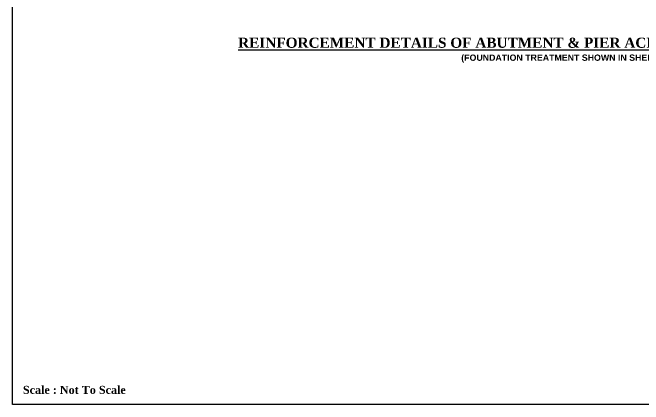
# Model space of a CAD drawing. Extents: x -358915 to 1258323, y -1667244 to -305611.
# Drawn here: x 529391 to 536876, y -1481529 to -1476883 of the extents above; entities that cross this region are included whole.
import ezdxf

# ---------------------------------------------------------------- set-up
doc = ezdxf.new("R2010")
doc.units = 0
doc.header["$LTSCALE"] = 300
doc.header["$MEASUREMENT"] = 0
for name, color, linetype in [('LINE', 7, 'CONTINUOUS'), ('TEXT', 10, 'CONTINUOUS'), ('TXT', 7, 'CONTINUOUS')]:
    doc.layers.add(name, color=color, linetype=linetype)
doc.styles.add('Arial', font='arial.ttf')

msp = doc.modelspace()

# ---------------------------------------------------------------- linework, layer by layer
at = {"layer": 'LINE'}
msp.add_lwpolyline([(546264.1, -1481528.7), (529390.9, -1481528.7), (529390.9, -1469596.9), (546264.1, -1469596.9)], close=True, dxfattribs=at)

# ---------------------------------------------------------------- texts
at = {"layer": 'TEXT', "color": 0, "linetype": 'ByBlock', "insert": (529513, -1481309), "char_height": 95.083, "width": 1762.698, "attachment_point": 1, "style": 'Arial'}
msp.add_mtext('{\\fTimes New Roman|b1|i0|c0|p18;Scale : Not To Scale}', dxfattribs=at)
at = {"layer": 'TXT', "color": 0, "insert": (536452.7, -1477328.5), "char_height": 64, "width": 10505.673, "attachment_point": 5}
msp.add_mtext('{\\fTimes New Roman|b1|i0|c0|p18;\\H1.875x;\\L\\C6;REINFORCEMENT DETAILS OF ABUTMENT & PIER ACROSS THE CENTER LINE OF VENT OPENING\\P\\fArial|b1|i0|c0|p34;\\H0.6222x;\\l\\C7;(FOUNDATION TREATMENT SHOWN IN SHEET NO  21, 22 & 23 OF 25\\H1x;) }', dxfattribs=at)

doc.saveas('drawing.dxf')
